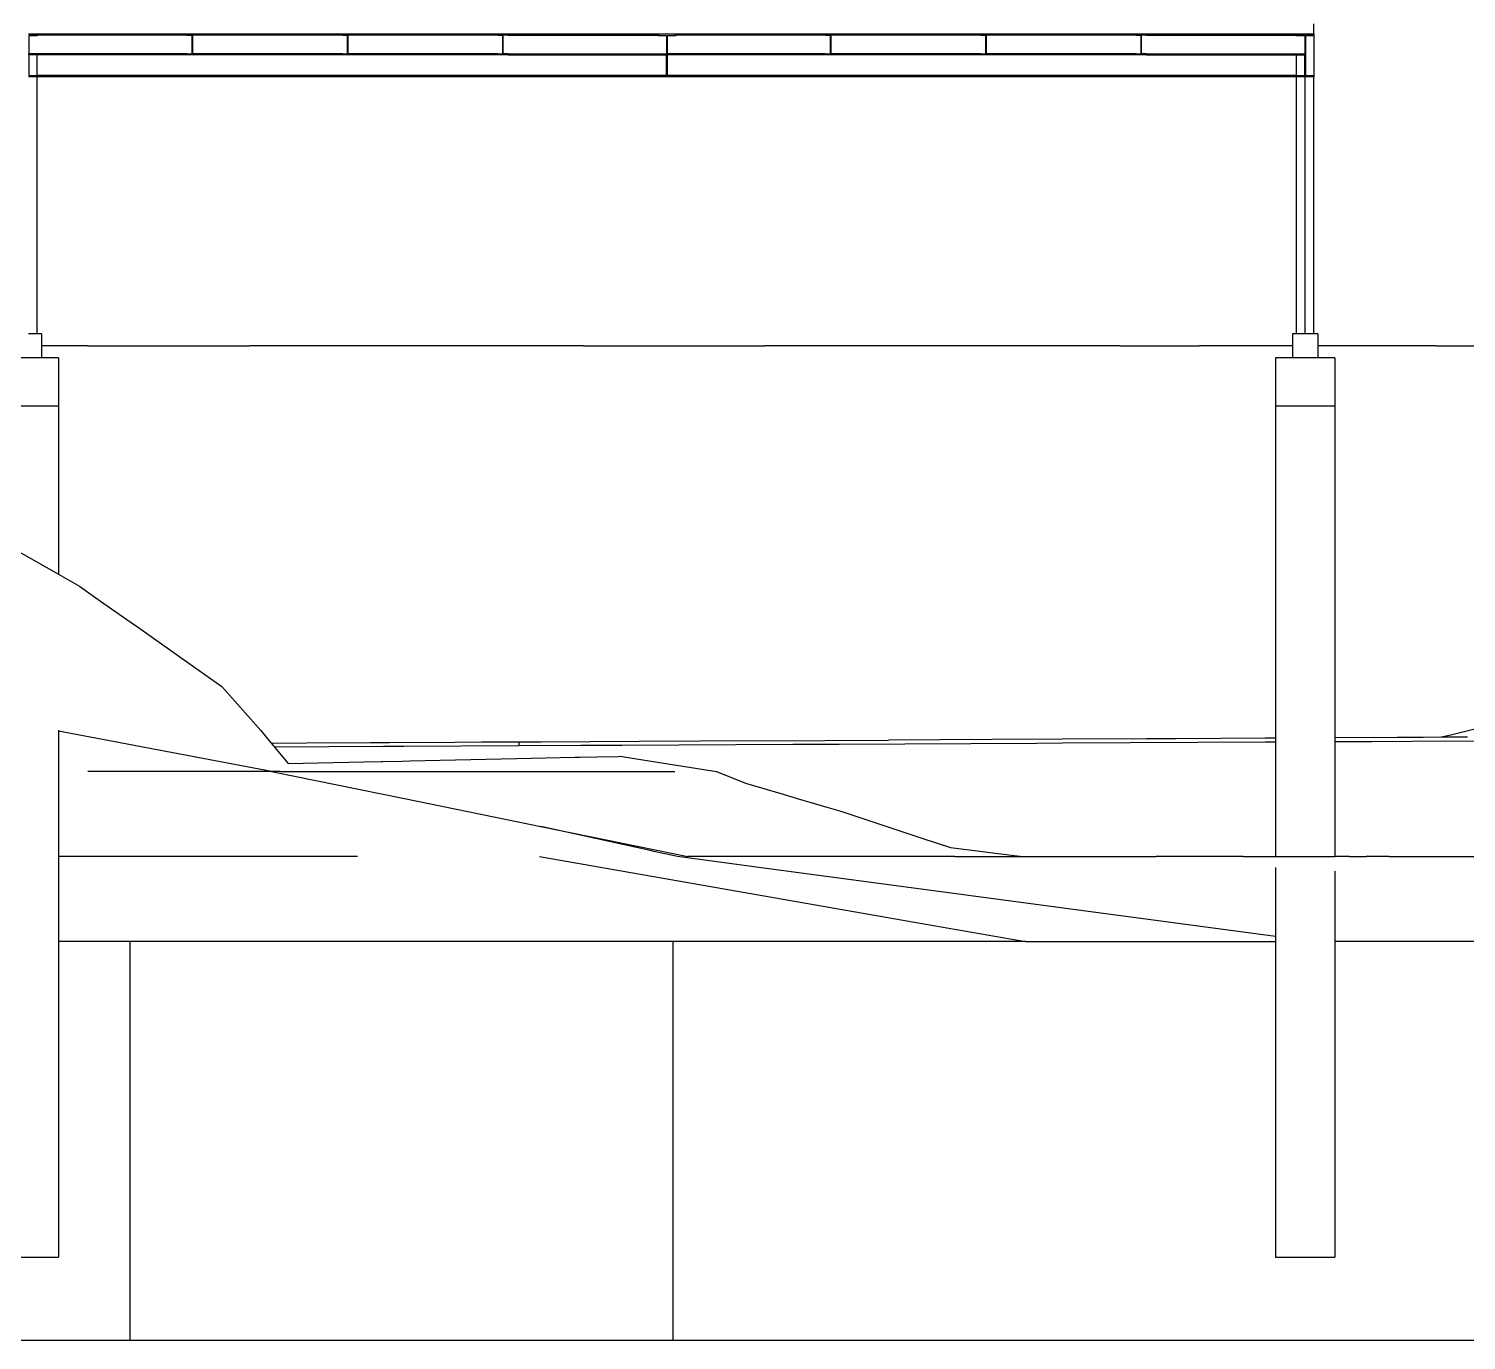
# Model space of a CAD drawing. Extents: x -60 to 60, y -11 to 16.
# Drawn here: x 24.26 to 41.15, y -10.62 to 4.79 of the extents above; entities that cross this region are included whole.
import ezdxf

# ---------------------------------------------------------------- set-up
doc = ezdxf.new("R2010")
doc.units = 0
doc.layers.get('0').update_dxf_attribs({"linetype": 'CONTINUOUS'})
doc.layers.add('SECTIONCUTEDGES', color=7, linetype='CONTINUOUS')

msp = doc.modelspace()

# ---------------------------------------------------------------- linework, layer by layer
for p, q in [((24.36, 4.725), (24.36, 4.73)), ((39.16, 4.725), (39.16, 4.73)), ((39.26, 4.725), (39.26, 4.73)), ((39.36, 4.725), (39.36, 4.73)), ((39.36, 4.73), (39.36, 4.725)), ((26.125, 4.725), (24.36, 4.725)), ((26.125, 4.715), (24.36, 4.715)), ((27.95, 4.725), (26.245, 4.725)), ((27.95, 4.715), (26.245, 4.715)), ((29.775, 4.725), (28.07, 4.725)), ((29.775, 4.715), (28.07, 4.715)), ((29.895, 4.725), (31.66, 4.725)), ((29.895, 4.715), (31.66, 4.715)), ((33.625, 4.725), (31.86, 4.725)), ((33.625, 4.715), (31.86, 4.715)), ((35.45, 4.725), (33.745, 4.725)), ((35.45, 4.715), (33.745, 4.715)), ((37.275, 4.725), (35.57, 4.725)), ((37.275, 4.715), (35.57, 4.715)), ((37.395, 4.725), (39.16, 4.725)), ((37.395, 4.715), (39.16, 4.715)), ((39.36, 4.709), (39.36, 4.241)), ((26.125, 4.495), (24.265, 4.495)), ((24.36, 4.485), (24.265, 4.485)), ((26.125, 4.485), (24.36, 4.485)), ((24.36, 4.241), (24.36, 4.485)), ((27.95, 4.495), (26.245, 4.495)), ((27.95, 4.485), (26.245, 4.485)), ((29.775, 4.495), (28.07, 4.495)), ((29.775, 4.485), (28.07, 4.485)), ((29.895, 4.495), (31.755, 4.495)), ((29.895, 4.485), (31.755, 4.485)), ((33.625, 4.495), (31.765, 4.495)), ((33.625, 4.485), (31.765, 4.485)), ((35.45, 4.495), (33.745, 4.495)), ((35.45, 4.485), (33.745, 4.485)), ((37.275, 4.495), (35.57, 4.495)), ((37.275, 4.485), (35.57, 4.485)), ((37.395, 4.495), (39.255, 4.495)), ((37.395, 4.485), (39.16, 4.485)), ((39.16, 4.241), (39.16, 4.485)), ((39.16, 4.485), (39.255, 4.485)), ((31.66, 4.241), (24.36, 4.241)), ((24.36, 4.17), (24.36, 4.225)), ((24.561, 4.225), (24.36, 4.225)), ((26.068, 4.225), (24.561, 4.225)), ((26.447, 4.225), (26.068, 4.225)), ((27.559, 4.225), (26.447, 4.225)), ((28.706, 4.225), (27.559, 4.225)), ((29.034, 4.225), (28.706, 4.225)), ((29.615, 4.225), (29.034, 4.225)), ((30.504, 4.225), (29.615, 4.225)), ((30.705, 4.225), (30.504, 4.225)), ((30.838, 4.225), (30.705, 4.225)), ((31.66, 4.225), (30.838, 4.225)), ((39.16, 4.241), (31.86, 4.241)), ((32.033, 4.225), (31.86, 4.225)), ((32.615, 4.225), (32.033, 4.225)), ((32.734, 4.225), (32.615, 4.225)), ((33.832, 4.225), (32.734, 4.225)), ((35.043, 4.225), (33.832, 4.225)), ((35.195, 4.225), (35.043, 4.225)), ((35.385, 4.225), (35.195, 4.225)), ((36.884, 4.225), (35.385, 4.225)), ((38.686, 4.225), (36.884, 4.225)), ((39.16, 4.225), (38.686, 4.225)), ((39.16, 4.146), (39.16, 4.225)), ((39.26, 1.205), (39.26, 4.225)), ((39.36, 4.165), (39.36, 4.225)), ((24.36, 4.063), (24.36, 4.17)), ((24.36, 3.36), (24.36, 4.063)), ((39.16, 3.641), (39.16, 4.146)), ((39.36, 4.113), (39.36, 4.165)), ((39.36, 3.589), (39.36, 4.113)), ((39.16, 3.459), (39.16, 3.641)), ((39.36, 3.424), (39.36, 3.589)), ((39.16, 3.063), (39.16, 3.459)), ((39.36, 3.063), (39.36, 3.424)), ((24.36, 3.063), (24.36, 3.36)), ((24.36, 2.475), (24.36, 3.063)), ((39.16, 2.802), (39.16, 3.063)), ((39.36, 2.761), (39.36, 3.063)), ((39.16, 2.681), (39.16, 2.802)), ((39.36, 2.621), (39.36, 2.761)), ((39.16, 2.063), (39.16, 2.681)), ((39.36, 2.063), (39.36, 2.621)), ((24.36, 1.537), (24.36, 2.475)), ((39.16, 1.638), (39.16, 2.063)), ((39.36, 1.55), (39.36, 2.063)), ((24.36, 1.205), (24.36, 1.537)), ((39.16, 1.205), (39.16, 1.638)), ((39.36, 1.205), (39.36, 1.55)), ((24.36, 1.205), (24.26, 1.205)), ((24.41, 1.205), (24.36, 1.205)), ((24.41, 1.205), (24.41, 1.193)), ((24.41, 1.193), (24.41, 1.063)), ((39.11, 1.205), (39.11, 1.063)), ((39.16, 1.205), (39.11, 1.205)), ((39.26, 1.205), (39.16, 1.205)), ((39.36, 1.205), (39.26, 1.205)), ((39.41, 1.205), (39.36, 1.205)), ((39.41, 1.205), (39.41, 1.063)), ((24.954, 1.063), (24.41, 1.063)), ((24.41, 1.063), (24.41, 0.925)), ((24.954, 1.063), (25.325, 1.063)), ((25.325, 1.063), (26.855, 1.063)), ((27.276, 1.063), (26.855, 1.063)), ((28.895, 1.063), (27.276, 1.063)), ((29.676, 1.063), (28.895, 1.063)), ((30.775, 1.063), (29.676, 1.063)), ((30.775, 1.063), (31.571, 1.063)), ((31.571, 1.063), (32.915, 1.063)), ((33.593, 1.063), (32.915, 1.063)), ((34.435, 1.063), (33.593, 1.063)), ((34.54, 1.063), (34.435, 1.063)), ((35.895, 1.063), (34.54, 1.063)), ((36.687, 1.063), (35.895, 1.063)), ((37.085, 1.063), (36.687, 1.063)), ((37.085, 1.063), (38.014, 1.063)), ((38.995, 1.063), (38.014, 1.063)), ((39.11, 1.063), (38.995, 1.063)), ((39.11, 1.063), (39.11, 1.022)), ((39.11, 1.022), (39.11, 0.973)), ((40.477, 1.063), (39.41, 1.063)), ((39.41, 1.063), (39.41, 0.925)), ((40.805, 1.063), (40.477, 1.063)), ((40.805, 1.063), (43.256, 1.063)), ((24.41, 0.925), (24.11, 0.925)), ((24.61, 0.925), (24.41, 0.925)), ((24.61, 0.925), (24.61, 0.495)), ((39.11, 0.925), (38.91, 0.925)), ((38.91, 0.925), (38.91, 0.49)), ((39.11, 0.973), (39.11, 0.925)), ((39.41, 0.925), (39.11, 0.925)), ((39.61, 0.925), (39.41, 0.925)), ((39.61, 0.925), (39.61, 0.844)), ((39.61, 0.844), (39.61, 0.581)), ((39.61, 0.581), (39.61, 0.355)), ((24.61, 0.355), (23.91, 0.355)), ((24.61, 0.495), (24.61, 0.355)), ((24.61, 0.355), (24.61, 0.063)), ((38.91, 0.49), (38.91, 0.355)), ((39.61, 0.355), (38.91, 0.355)), ((38.91, 0.355), (38.91, 0.063)), ((39.61, 0.355), (39.61, 0.27)), ((39.61, 0.27), (39.61, 0.063)), ((24.61, 0.063), (24.61, -0.253)), ((38.91, 0.063), (38.91, -0.369)), ((39.61, 0.063), (39.61, -0.878)), ((24.61, -0.253), (24.61, -0.524)), ((38.91, -0.369), (38.91, -0.656)), ((24.61, -0.524), (24.61, -0.937)), ((38.91, -0.656), (38.91, -0.937)), ((24.61, -0.937), (24.61, -1.397)), ((38.91, -0.937), (38.91, -1.682)), ((39.61, -0.878), (39.61, -0.908)), ((39.61, -0.908), (39.61, -0.937)), ((39.61, -0.937), (39.61, -1.1)), ((39.61, -1.1), (39.61, -1.937)), ((24.61, -1.397), (24.61, -1.579)), ((24.61, -1.579), (24.61, -1.619)), ((38.91, -1.682), (38.91, -1.819)), ((38.91, -1.819), (38.91, -1.937)), ((38.91, -1.937), (38.91, -2.546)), ((39.61, -1.937), (39.61, -2.255)), ((39.61, -2.255), (39.61, -2.858)), ((38.91, -2.546), (38.91, -2.937)), ((39.61, -2.858), (39.61, -2.918)), ((38.91, -2.937), (38.91, -2.956)), ((38.91, -2.956), (38.91, -2.989)), ((38.91, -2.989), (38.91, -3.457)), ((39.61, -2.918), (39.61, -2.937)), ((39.61, -2.937), (39.61, -3.241)), ((39.61, -3.241), (39.61, -3.543)), ((41.884, -3.283), (40.972, -3.509)), ((24.61, -3.454), (24.61, -3.462)), ((27.115, -3.937), (24.61, -3.462)), ((24.61, -3.462), (24.61, -3.8)), ((38.788, -3.547), (37.744, -3.552)), ((38.91, -3.546), (38.788, -3.547)), ((38.91, -3.457), (38.91, -3.546)), ((38.91, -3.546), (38.91, -3.594)), ((40.339, -3.539), (39.61, -3.543)), ((39.61, -3.543), (39.61, -3.59)), ((40.648, -3.538), (40.339, -3.539)), ((40.858, -3.536), (40.648, -3.538)), ((40.972, -3.509), (40.858, -3.536)), ((41.168, -3.535), (40.858, -3.536)), ((27.112, -3.603), (27.133, -3.603)), ((27.133, -3.603), (27.524, -3.601)), ((28.432, -3.645), (27.151, -3.651)), ((27.524, -3.601), (28.277, -3.598)), ((28.277, -3.598), (28.502, -3.597)), ((28.67, -3.644), (28.432, -3.645)), ((28.502, -3.597), (29.267, -3.593)), ((30.02, -3.637), (28.67, -3.644)), ((29.267, -3.593), (29.584, -3.591)), ((29.584, -3.591), (29.928, -3.59)), ((29.928, -3.59), (30.02, -3.589)), ((30.02, -3.589), (30.283, -3.588)), ((30.02, -3.589), (30.02, -3.637)), ((30.748, -3.634), (30.02, -3.637)), ((30.02, -3.637), (30.02, -3.637)), ((30.283, -3.588), (31.436, -3.582)), ((30.963, -3.633), (30.748, -3.634)), ((31.231, -3.631), (30.963, -3.633)), ((33.241, -3.622), (31.231, -3.631)), ((31.436, -3.582), (32.153, -3.579)), ((32.153, -3.579), (33.618, -3.572)), ((33.485, -3.62), (33.241, -3.622)), ((33.785, -3.619), (33.485, -3.62)), ((33.618, -3.572), (34.363, -3.568)), ((36.102, -3.608), (33.785, -3.619)), ((35.58, -3.562), (34.363, -3.568)), ((36.404, -3.558), (35.58, -3.562)), ((36.407, -3.606), (36.102, -3.608)), ((37.395, -3.553), (36.404, -3.558)), ((38.795, -3.594), (36.407, -3.606)), ((37.535, -3.553), (37.395, -3.553)), ((37.744, -3.552), (37.535, -3.553)), ((38.91, -3.594), (38.795, -3.594)), ((38.91, -3.594), (38.91, -3.954)), ((40.043, -3.588), (39.61, -3.59)), ((39.61, -3.59), (39.61, -4.937)), ((40.512, -3.586), (40.043, -3.588)), ((42.09, -3.578), (40.512, -3.586)), ((24.61, -3.8), (24.61, -3.937)), ((24.61, -3.937), (24.61, -4.671)), ((27.115, -3.937), (24.955, -3.937)), ((27.215, -3.937), (27.115, -3.937)), ((27.115, -3.937), (28.659, -4.253)), ((27.215, -3.937), (31.855, -3.937)), ((38.91, -3.954), (38.91, -4.937)), ((28.659, -4.253), (29.595, -4.444)), ((29.595, -4.444), (30.279, -4.584)), ((24.61, -4.671), (24.61, -4.937)), ((30.279, -4.584), (32.005, -4.937)), ((31.562, -4.866), (30.279, -4.584)), ((31.605, -4.876), (31.562, -4.866)), ((31.885, -4.937), (31.605, -4.876)), ((25.385, -4.937), (24.61, -4.937)), ((24.61, -4.937), (24.61, -5.115)), ((25.805, -4.937), (25.385, -4.937)), ((28.125, -4.937), (25.805, -4.937)), ((30.265, -4.937), (34.894, -5.748)), ((32.9, -5.073), (31.885, -4.937)), ((32.105, -4.937), (32.005, -4.937)), ((33.055, -4.937), (32.105, -4.937)), ((35.145, -4.937), (33.055, -4.937)), ((35.145, -4.937), (35.948, -4.937)), ((38.91, -5.064), (38.91, -5.673)), ((24.61, -5.115), (24.61, -5.241)), ((38.91, -5.878), (32.9, -5.073)), ((39.61, -5.108), (39.61, -5.747)), ((24.61, -5.241), (24.61, -5.506)), ((24.61, -5.506), (24.61, -5.937)), ((38.91, -5.673), (38.91, -5.877)), ((34.894, -5.748), (35.975, -5.937)), ((38.91, -5.877), (38.91, -5.878)), ((38.91, -5.878), (38.91, -5.937)), ((39.61, -5.747), (39.61, -5.937)), ((24.61, -5.937), (24.61, -9.645)), ((25.455, -5.937), (24.61, -5.937)), ((25.455, -10.621), (25.455, -5.937)), ((26.755, -5.937), (25.455, -5.937)), ((28.945, -5.937), (26.755, -5.937)), ((31.775, -5.937), (28.945, -5.937)), ((31.832, -5.937), (31.775, -5.937)), ((31.832, -10.621), (31.832, -5.937)), ((33.945, -5.937), (31.832, -5.937)), ((35.975, -5.937), (33.945, -5.937)), ((35.975, -5.937), (36.875, -5.937)), ((36.875, -5.937), (38.91, -5.937)), ((38.91, -5.937), (38.91, -9.645)), ((41.395, -5.937), (39.61, -5.937)), ((39.61, -5.937), (39.61, -9.645)), ((23.91, -9.645), (24.61, -9.645)), ((38.91, -9.645), (39.61, -9.645)), ((20.87, -10.621), (25.455, -10.621)), ((25.455, -10.621), (31.832, -10.621)), ((31.832, -10.621), (41.827, -10.621))]:
    msp.add_line(p, q)
at = {"layer": 'SECTIONCUTEDGES'}
for p, q in [((24.26, 4.73), (24.36, 4.73)), ((24.36, 4.73), (39.16, 4.73)), ((39.16, 4.73), (39.26, 4.73)), ((39.26, 4.73), (39.36, 4.73)), ((39.36, 4.73), (39.36, 4.85)), ((24.26, 4.725), (24.36, 4.725)), ((24.36, 4.709), (24.265, 4.709)), ((24.265, 4.709), (24.265, 4.495)), ((24.36, 4.715), (24.36, 4.725)), ((24.36, 4.715), (24.36, 4.709)), ((26.125, 4.725), (26.125, 4.715)), ((26.125, 4.725), (26.245, 4.725)), ((26.125, 4.715), (26.181, 4.715)), ((26.181, 4.495), (26.181, 4.715)), ((26.188, 4.715), (26.181, 4.715)), ((26.245, 4.715), (26.188, 4.715)), ((26.188, 4.715), (26.188, 4.495)), ((26.245, 4.715), (26.245, 4.725)), ((27.95, 4.725), (27.95, 4.715)), ((27.95, 4.725), (28.07, 4.725)), ((27.95, 4.715), (28.006, 4.715)), ((28.006, 4.495), (28.006, 4.715)), ((28.013, 4.715), (28.006, 4.715)), ((28.07, 4.715), (28.013, 4.715)), ((28.013, 4.715), (28.013, 4.495)), ((28.07, 4.715), (28.07, 4.725)), ((29.775, 4.725), (29.775, 4.715)), ((29.775, 4.725), (29.895, 4.725)), ((29.775, 4.715), (29.831, 4.715)), ((29.831, 4.495), (29.831, 4.715)), ((29.838, 4.715), (29.831, 4.715)), ((29.838, 4.495), (29.838, 4.715)), ((29.895, 4.715), (29.838, 4.715)), ((29.895, 4.715), (29.895, 4.725)), ((31.86, 4.725), (31.66, 4.725)), ((31.66, 4.725), (31.66, 4.715)), ((31.66, 4.709), (31.66, 4.715)), ((31.755, 4.709), (31.66, 4.709)), ((31.755, 4.709), (31.755, 4.495)), ((31.86, 4.709), (31.765, 4.709)), ((31.765, 4.709), (31.765, 4.495)), ((31.86, 4.715), (31.86, 4.725)), ((31.86, 4.715), (31.86, 4.709)), ((33.625, 4.725), (33.625, 4.715)), ((33.625, 4.725), (33.745, 4.725)), ((33.625, 4.715), (33.681, 4.715)), ((33.681, 4.495), (33.681, 4.715)), ((33.688, 4.715), (33.681, 4.715)), ((33.745, 4.715), (33.688, 4.715)), ((33.688, 4.715), (33.688, 4.495)), ((33.745, 4.715), (33.745, 4.725)), ((35.45, 4.725), (35.45, 4.715)), ((35.45, 4.725), (35.57, 4.725)), ((35.45, 4.715), (35.506, 4.715)), ((35.506, 4.495), (35.506, 4.715)), ((35.513, 4.715), (35.506, 4.715)), ((35.57, 4.715), (35.513, 4.715)), ((35.513, 4.715), (35.513, 4.495)), ((35.57, 4.715), (35.57, 4.725)), ((37.275, 4.725), (37.275, 4.715)), ((37.275, 4.725), (37.395, 4.725)), ((37.275, 4.715), (37.331, 4.715)), ((37.331, 4.495), (37.331, 4.715)), ((37.338, 4.715), (37.331, 4.715)), ((37.338, 4.495), (37.338, 4.715)), ((37.395, 4.715), (37.338, 4.715)), ((37.395, 4.715), (37.395, 4.725)), ((39.16, 4.725), (39.16, 4.715)), ((39.16, 4.725), (39.26, 4.725)), ((39.16, 4.709), (39.16, 4.715)), ((39.255, 4.709), (39.16, 4.709)), ((39.255, 4.709), (39.255, 4.495)), ((39.26, 4.725), (39.36, 4.725)), ((39.36, 4.709), (39.265, 4.709)), ((39.265, 4.709), (39.265, 4.241)), ((39.36, 4.725), (39.36, 4.709)), ((24.265, 4.485), (24.265, 4.495)), ((24.265, 4.485), (24.265, 4.241)), ((26.125, 4.485), (26.125, 4.495)), ((26.125, 4.495), (26.181, 4.495)), ((26.245, 4.485), (26.125, 4.485)), ((26.245, 4.495), (26.188, 4.495)), ((26.245, 4.485), (26.245, 4.495)), ((27.95, 4.485), (27.95, 4.495)), ((27.95, 4.495), (28.006, 4.495)), ((28.07, 4.485), (27.95, 4.485)), ((28.07, 4.495), (28.013, 4.495)), ((28.07, 4.485), (28.07, 4.495)), ((29.775, 4.485), (29.775, 4.495)), ((29.775, 4.495), (29.831, 4.495)), ((29.895, 4.485), (29.775, 4.485)), ((29.895, 4.495), (29.838, 4.495)), ((29.895, 4.485), (29.895, 4.495)), ((31.755, 4.485), (31.755, 4.495)), ((31.755, 4.241), (31.755, 4.485)), ((31.765, 4.485), (31.765, 4.495)), ((31.765, 4.485), (31.765, 4.241)), ((33.625, 4.485), (33.625, 4.495)), ((33.625, 4.495), (33.681, 4.495)), ((33.745, 4.485), (33.625, 4.485)), ((33.745, 4.495), (33.688, 4.495)), ((33.745, 4.485), (33.745, 4.495)), ((35.45, 4.485), (35.45, 4.495)), ((35.45, 4.495), (35.506, 4.495)), ((35.57, 4.485), (35.45, 4.485)), ((35.57, 4.495), (35.513, 4.495)), ((35.57, 4.485), (35.57, 4.495)), ((37.275, 4.485), (37.275, 4.495)), ((37.275, 4.495), (37.331, 4.495)), ((37.395, 4.485), (37.275, 4.485)), ((37.395, 4.495), (37.338, 4.495)), ((37.395, 4.485), (37.395, 4.495)), ((39.255, 4.485), (39.255, 4.495)), ((39.255, 4.241), (39.255, 4.485)), ((24.36, 4.225), (24.26, 4.225)), ((24.265, 4.241), (24.36, 4.241)), ((24.36, 4.241), (24.36, 4.225)), ((31.66, 4.241), (31.66, 4.225)), ((31.755, 4.241), (31.66, 4.241)), ((31.86, 4.225), (31.66, 4.225)), ((31.86, 4.241), (31.765, 4.241)), ((31.86, 4.241), (31.86, 4.225)), ((39.16, 4.241), (39.16, 4.225)), ((39.16, 4.241), (39.255, 4.241)), ((39.26, 4.225), (39.16, 4.225)), ((39.36, 4.225), (39.26, 4.225)), ((39.265, 4.241), (39.36, 4.241)), ((39.36, 4.241), (39.36, 4.225)), ((23.91, -1.223), (24.61, -1.619)), ((24.61, -1.619), (24.857, -1.759)), ((24.857, -1.759), (25.106, -1.937)), ((25.106, -1.937), (25.504, -2.215)), ((25.504, -2.215), (25.511, -2.22)), ((25.511, -2.22), (26.132, -2.657)), ((26.132, -2.657), (26.53, -2.937)), ((26.53, -2.937), (26.989, -3.455)), ((26.989, -3.455), (27.056, -3.537)), ((27.056, -3.537), (27.112, -3.603)), ((27.112, -3.603), (27.151, -3.651)), ((27.151, -3.651), (27.311, -3.844)), ((27.311, -3.844), (28.199, -3.825)), ((28.199, -3.825), (28.405, -3.82)), ((28.405, -3.82), (28.423, -3.82)), ((28.423, -3.82), (28.644, -3.815)), ((28.644, -3.815), (28.74, -3.813)), ((28.74, -3.813), (29.994, -3.786)), ((29.994, -3.786), (30.68, -3.771)), ((30.68, -3.771), (30.72, -3.77)), ((30.72, -3.77), (30.733, -3.77)), ((30.733, -3.77), (30.936, -3.765)), ((30.936, -3.765), (31.191, -3.76)), ((31.191, -3.76), (31.213, -3.759)), ((31.213, -3.759), (31.33, -3.778)), ((31.33, -3.778), (32.344, -3.937)), ((32.344, -3.937), (32.685, -4.076)), ((32.685, -4.076), (33.125, -4.205)), ((33.125, -4.205), (33.292, -4.255)), ((33.292, -4.255), (33.356, -4.273)), ((33.356, -4.273), (33.438, -4.297)), ((33.438, -4.297), (33.638, -4.356)), ((33.638, -4.356), (33.804, -4.405)), ((33.804, -4.405), (34.769, -4.725)), ((34.769, -4.725), (35.092, -4.832)), ((35.092, -4.832), (35.842, -4.924)), ((35.842, -4.924), (35.948, -4.937)), ((35.948, -4.937), (35.97, -4.937)), ((35.97, -4.937), (36.144, -4.937)), ((36.144, -4.937), (37.508, -4.937)), ((38.531, -4.937), (37.508, -4.937)), ((38.531, -4.937), (38.624, -4.937)), ((38.624, -4.937), (38.91, -4.937)), ((38.91, -4.937), (39.61, -4.937)), ((39.779, -4.937), (39.61, -4.937)), ((39.779, -4.937), (39.978, -4.937)), ((40.247, -4.937), (39.978, -4.937)), ((40.247, -4.937), (40.915, -4.937)), ((40.915, -4.937), (41.085, -4.937)), ((41.085, -4.937), (41.685, -4.937))]:
    msp.add_line(p, q, dxfattribs=at)

doc.saveas('drawing.dxf')
